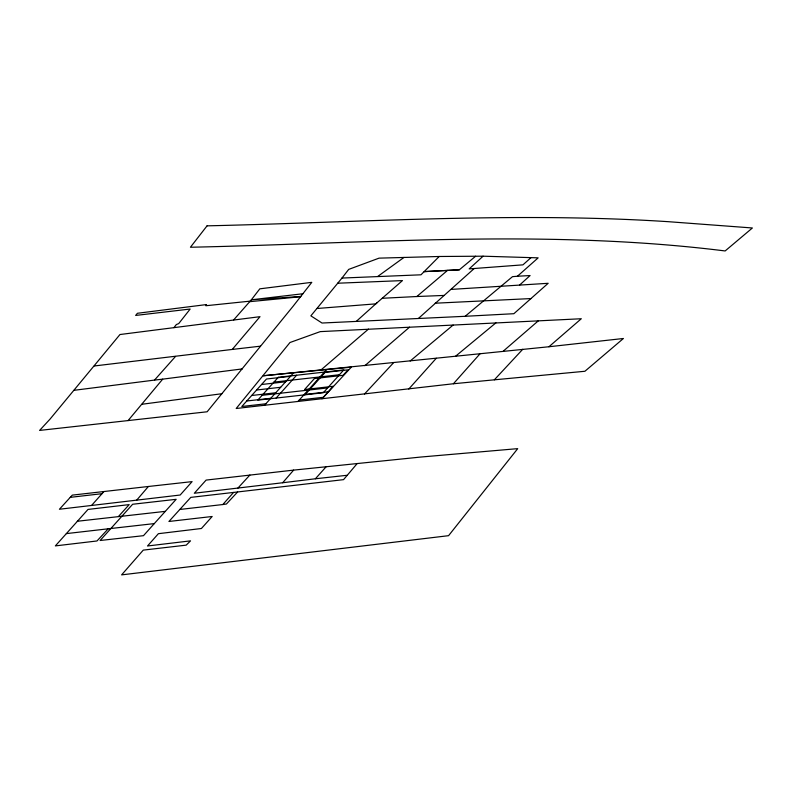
<?xml version="1.0" encoding="UTF-8"?>
<svg xmlns="http://www.w3.org/2000/svg" width="792" height="792" viewBox="0 0 792 792"><rect width="100%" height="100%" fill="white"/><g stroke="black" fill="none" stroke-linecap="round" stroke-linejoin="round"><path stroke-width="1.19" d="M136.749 500.089L148.391 486.486L192.09 481.625L180.18 495.02L59.43 509.246L72.29 495.119L148.391 486.486M118.444 516.503L129.185 504.613L88.021 509.424L55.361 545.896L96.99 540.966L108.237 528.799L154.282 523.601L176.151 499.316L132.65 504.257L100.119 540.49L143.491 535.679L154.282 523.601M179.744 509.474L222.829 504.534L233.571 492.426L343.55 479.645L357.182 463.558L420.681 457.053L517.721 448.638L448.569 535.679L121.612 574.873L143.263 550.113L186.189 545.144L190.525 540.867L147.52 545.985L158.38 533.689L201.415 528.502L212.167 516.493L168.934 521.473L190.793 497.376L233.571 492.426M233.69 319.889L251.341 299.812L259.806 288.832L311.8 282.338L293.179 306.148L207.128 411.781L39.6 430.422L50.015 419.136L119.958 334.531L259.994 316.681L232.244 349.44L94.238 365.983M341.976 278.061L348.688 269.399L379.051 258.142L439.194 256.489L483.09 256.192L538.164 257.845L517.443 276.24L512.493 276.665L465.151 316.295L322.017 323.027L310.86 315.84L341.976 278.061L420.978 274.804L439.194 256.489M173.903 327.67L176.349 324.542L178.715 323.601L190.169 309.038L135.62 315.444L137.432 313.276L206.564 304.564L205.801 305.742L250.173 301.138M128.086 420.582L162.687 379.15L242.342 368.904M293.634 470.111L206.098 480.091L194.337 493.238L282.675 482.744L293.634 470.111L357.182 463.558M73.983 390.317L154.519 380.091L175.527 356.43M91.634 505.385L103.96 491.515M321.968 398.822L351.321 367.171L263.261 375.764L548.935 346.748L581.298 318.74L320.255 331.62L289.971 342.52L236.184 408.494L453.42 383.754L480.229 353.549M282.675 482.744L315.384 478.774L326.146 466.755M408.781 389.04L436.283 358.261M264.488 405.306L293.674 372.794M276.111 398.069L296.614 375.23M297.921 401.534L326.621 369.577M304.96 394.812L325.462 371.973M237.917 488.1L249.876 475.042M237.59 491.99L226.423 504.009L222.829 504.534M364.478 394.03L393.426 362.885M453.42 383.754L494.347 379.823L522.74 349.282M368.468 329.096L321.067 369.884M483.09 256.192L469.181 268.884L522.948 264.845L531.016 257.628M418.433 318.443L474.042 268.676M337.659 283.219L402.455 280.596L375.784 303.861L317.156 308.484M356.43 321.255L376.883 302.881M465.151 316.295L513.879 313.701L548.163 283.298L451.192 289.407M519.641 285.021L530.086 275.557L517.443 276.24M503.356 351.084L538.382 320.78M364.825 365.706L409.533 327.165M382.348 298.277L416.82 296.525L447.51 270.418L459.33 269.795L475.606 256.242M410.197 360.984L453.103 325.076M455.707 356.113L495.921 322.839M377.675 276.487L403.999 257.42M142.055 404.247L221.889 393.723M302.89 293.743L251.341 299.812L300.821 296.446M232.244 349.44L260.429 346.173M154.519 380.091L162.687 379.15M70.27 497.346L101.911 493.703M77.329 521.265L165.053 511.384M548.935 346.748L623.413 338.491L584.902 371.27L494.347 379.823M66.34 533.61L108.237 528.799M290.525 376.299L266.488 379.012L241.817 406.484L265.855 403.781M323.968 372.527L348.005 369.824L343.075 375.319L314.444 378.546L304.573 389.535L333.204 386.308L323.334 397.297L299.297 400.01M273.943 382.12L339.471 374.735M261.558 384.506L285.595 381.793M256.618 390.001L280.655 387.288M251.688 395.495L275.725 392.782M262.103 395.307L327.631 387.922M246.748 400.99L270.795 398.287M304.227 394.515L328.274 391.802M346.837 475.309L315.384 478.774M249.777 301.663L300.584 296.752M459.33 269.795L424.136 271.616L447.51 270.418M435.244 303.207L531.066 298.564M416.82 296.525L443.936 295.436M207.059 225.839L190.427 247.243C368.607 243.411 547.529 228.72 725.145 250.955L752.4 227.977L668.408 221.691C514.731 211.702 360.786 222.394 207.059 225.839M278.279 377.299L257.766 400.138L323.294 392.753L343.797 369.904L278.279 377.299"/></g></svg>
